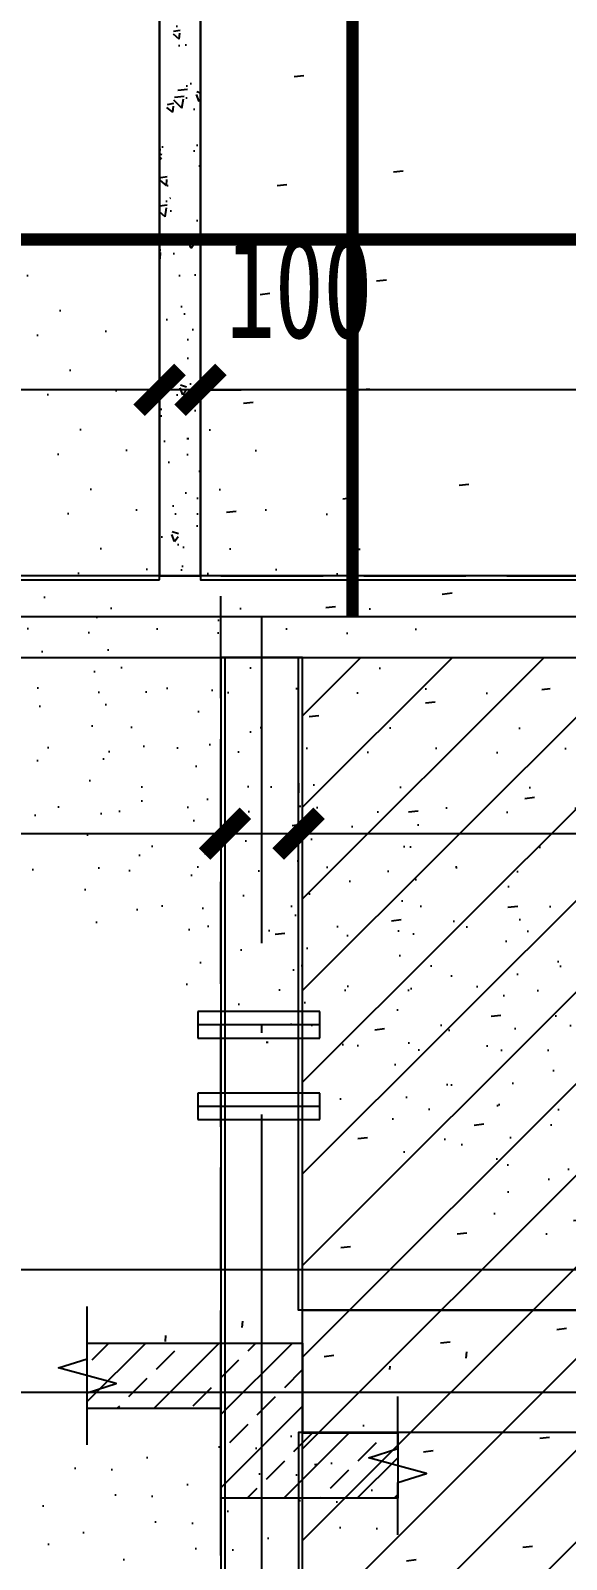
# Model space of a CAD drawing. Extents: x -3200779283 to -8106663, y 659664 to 1123462.
# Drawn here: x -8153816 to -8152505, y 847315 to 851060 of the extents above; entities that cross this region are included whole.
import ezdxf

# ---------------------------------------------------------------- set-up
doc = ezdxf.new("R2010")
doc.units = 0
doc.header["$LTSCALE"] = 1000
doc.header["$MEASUREMENT"] = 0
for name, pattern in [('120-墙体$0$CENTER2', [1.125, 0.75, -0.125, 0.125, -0.125]), ('3#-轴线$0$DOTE', [2.4200000000000004, 2, -0.2, 0.02, -0.2]), ('3#4#5#模板$0$DASH', [0.35, 0.25, -0.1]), ('DASH', [0.35, 0.25, -0.1])]:
    doc.linetypes.add(name, pattern=pattern)
doc.layers.get('Defpoints').update_dxf_attribs({"color": 30, "linetype": 'DASH'})
for name, color, linetype in [('120-墙体$0$DUCT-排烟中心线', 5, '120-墙体$0$CENTER2'), ('120-墙体$0$DUCT-排烟管', 2, 'Continuous'), ('120-墙体$0$S-WALL-BEAM', 120, 'Continuous'), ('3#-轴线$0$A-ANNO-DOTE', 10, '3#-轴线$0$DOTE'), ('3#4#5#$0$S-ANNO-TEXT', 7, 'Continuous'), ('3#4#5#$0$S-DIMS-SLAB', 120, 'Continuous'), ('3#4#5#$0$S-PC-SLAB', 6, 'Continuous'), ('3#4#5#$0$S-WALL-HATC', 253, 'Continuous'), ('3#4#5#模板$0$S-SLAB-TEXT', 120, 'Continuous'), ('3#4#5#模板$0$南北楼-结构布置-地上 -新修改$0$S-ANNO-THIN', 3, 'Continuous'), ('3#4#5#模板$0$南北楼-结构布置-地上 -新修改$0$S-SLAB-HATC', 200, 'Continuous')]:
    doc.layers.add(name, color=color, linetype=linetype)
doc.layers.add('提资不打印', color=2, linetype='Continuous', plot=False)
doc.layers.add('楼板正筋文字', color=7, linetype='Continuous', lineweight=18)
doc.styles.add('3#4#5#$0$楷体', font='', dxfattribs={"width": 0.7})
doc.styles.get('3#4#5#$0$楷体').set_extended_font_data('KaiTi_GB2312')
doc.dimstyles.new('3#4#5#$0$TSSD_100_100', dxfattribs={"dimtxt": 250, "dimasz": 100, "dimexe": 100, "dimexo": 250, "dimgap": 100, "dimtad": 1, "dimdec": 0, "dimzin": 0, "dimdsep": 46, "dimtxsty": '3#4#5#$0$楷体', "dimblk": '3#4#5#$0$_ArchTick', "dimcen": 0, "dimdle": 100, "dimclrt": 7, "dimadec": 0, "dimazin": 0, "dimtfac": 1, "dimtdec": 0, "dimtix": 1, "dimtmove": 2, "dimatfit": 3, "dimfxl": 1, "dimtolj": 1, "dimtzin": 0, "dimarcsym": 0})

# ---------------------------------------------------------------- blocks, each defined once
blk = doc.blocks.new('ban')
at = {"layer": '提资不打印', "color": 2, "const_width": 30}
for points in [[(17672.224609375, 7649.916015625), (17672.224609375, 10849.916015625)], [(12199.9580078125, 8573.9169921875), (20100.34375, 8573.9169921875)]]:
    blk.add_lwpolyline(points, dxfattribs=at)
blk = doc.blocks.new('3#4#5#模板$0$A$C4139bdaf')
h = blk.add_hatch()
h.set_pattern_fill('ANSI31', color=251, scale=100)
h.set_pattern_definition([(45, (-7702.687107387464, -122599.998702767), (-112.2532015133644, 112.2532015133644), [])])
h.paths.add_polyline_path([(17649.99894117552, 3600.000498155889), (20099.99894117552, 3600.000498155889), (20099.99894117552, 1700.000498155816), (20899.99894117552, 1700.000498155845), (20899.99894117552, 200.0004981558304), (17649.99894117552, 200.0004981558304)])
at = {"layer": '3#4#5#模板$0$南北楼-结构布置-地上 -新修改$0$S-SLAB-HATC'}
h = blk.add_hatch(dxfattribs=at)
h.set_pattern_fill('ANSI33', color=256, scale=20, angle=-180)
h.set_pattern_definition([(225, (-76240.41036994423, 14928.68641716003), (89.8025612106915, -89.80256121069156), []), (225, (-76330.21296994417, 14928.68641716003), (89.8025612106915, -89.80256121069156), [63.5, -31.75])])
h.paths.add_polyline_path([(17882.82691670564, 1540.00049815618), (17449.99975173402, 1540.000498156878), (17449.99975173408, 1760.000498156878), (17122.8269167057, 1760.000498156936), (17122.8269167057, 1920.000498156936), (17449.99975173484, 1920.000498155772), (17649.99975173484, 1920.00049815583), (17649.99975173484, 1700.00049815583), (17882.8269167057, 1700.00049815583)])
at = {"linetype": '3#4#5#模板$0$DASH'}
for points in [[(17449.99894117552, 3800.000498155889), (20299.99894117552, 3800.000498155889), (20299.99894117552, 1900.00049815583), (21099.99894117552, 1900.00049815586), (21099.99894117552, 0.0004981558304280043), (17449.99894117552, 0.0004981558304280043)], [(17649.99894117552, 3600.000498155889), (20099.99894117552, 3600.000498155889), (20099.99894117552, 1700.000498155816), (20899.99894117552, 1700.000498155845), (20899.99894117552, 200.0004981558304), (17649.99894117552, 200.0004981558304)]]:
    blk.add_lwpolyline(points, close=True, dxfattribs=at)
at = {"layer": '3#4#5#模板$0$南北楼-结构布置-地上 -新修改$0$S-ANNO-THIN'}
for points in [[(17122.82691670535, 1670.40049815696), (17122.82691670576, 1798.40049815696), (17193.22691670584, 1820.800498156692), (17052.42691670597, 1859.200498157123), (17122.82691670611, 1881.600498156971), (17122.82691670652, 2009.600498156971)], [(17882.82691670564, 1450.400498156378), (17882.82691670564, 1578.400498156087), (17953.22691670549, 1600.800498156052), (17812.42691670591, 1639.2004981559), (17882.82691670564, 1661.600498155924), (17882.82691670564, 1789.600498155633)]]:
    blk.add_lwpolyline(points, dxfattribs=at)
at = {"layer": '3#4#5#模板$0$南北楼-结构布置-地上 -新修改$0$S-SLAB-HATC'}
blk.add_lwpolyline([(17882.82691670564, 1540.00049815618), (17449.99975173402, 1540.000498156878), (17449.99975173408, 1760.000498156878), (17122.8269167057, 1760.000498156936), (17122.8269167057, 1920.000498156936), (17449.99975173484, 1920.000498155772), (17649.99975173484, 1920.00049815583), (17649.99975173484, 1700.00049815583), (17882.8269167057, 1700.00049815583)], close=True, dxfattribs=at)
blk = doc.blocks.new('3#4#5#$0$ban3')
at = {"layer": '3#4#5#$0$S-WALL-HATC', "ltscale": 100}
h = blk.add_hatch(dxfattribs=at)
h.set_pattern_fill('AR-CONC', color=256, scale=25, angle=-270.0000000000001, style=0)
h.set_pattern_definition([(139.9999999999999, (0, 0), (15.6880337456489, 179.3150456501884), [18.75, -206.25]), (84.99999999999994, (0, 0), (-188.048033425003, -34.68783340324987), [15, -165]), (190.4513999999999, (1.307335000019521, 14.94292000000132), (-172.3598855152383, 144.6273454285055), [15.9350475, -175.2855279999999]), (136.1841999999999, (-50, 0), (41.37975358225471, 266.8102621564111), [28.125, -309.375]), (186.6356, (-46.55167324998183, 22.23418625001796), (-243.5294677251103, 233.665676387176), [23.902572, -262.92825]), (81.18419999999995, (-50, 0), (-243.529650231331, 233.665486283407), [22.5, -247.5]), (111, (-37.5, 25), (100.6547226663348, 149.2267630296154), [18.75, -206.25]), (55.99999999999998, (-37.5, 25), (-181.2875112617132, 60.82883298039556), [15, -165]), (161.4514, (-29.11209850001615, 37.4355582499993), (-80.63262417748795, 210.0556571453725), [15.9350475, -175.285528]), (127.5, (0, 0), (-83.22346345782788, 3.039963829322726), [0, -162.9999999999999, 0, -167.4999999999999, 0, -165.6249999999999]), (97.49999999999993, (0, 0), (-98.60292797059002, 65.76738436053722), [0, -95.5, 0, -159.25, 0, -63.125]), (57.49999999999993, (0, -55.75), (5.638717933595033, 133.4556090431022), [0, -62.5, 0, -195, 0, -258.75]), (47.49999999999995, (0, -80.75), (-25.02624558307933, 145.7965423355966), [0, -81.25, 0, -129.5, 0, -183.75])])
h.paths.add_polyline_path([(-216732.0009944952, 412974.9999670067), (-216832.0009944952, 412974.9999670067), (-216832.0009944952, 409974.9999670067), (-216732.0009944952, 409974.9999670067)])
h.paths.add_polyline_path([(-214532.000995802, 412974.9999670067), (-214632.000995802, 412974.9999670067), (-214632.000995802, 409974.9999670067), (-214532.000995802, 409974.9999670067)])
h = blk.add_hatch(dxfattribs=at)
h.set_pattern_fill('AR-CONC', color=256, scale=25, angle=-270.0000000000001, style=0)
h.set_pattern_definition([(139.9999999999999, (-37341029879.81102, -2020433658.351167), (15.6880337456489, 179.3150456501884), [18.75, -206.25]), (84.99999999999994, (-37341029879.81102, -2020433658.351167), (-188.048033425003, -34.68783340324987), [15, -165]), (190.4513999999999, (-37341029878.50368, -2020433643.408247), (-172.3598855152383, 144.6273454285055), [15.93504749999986, -175.2855279999978]), (136.1841999999999, (-37341029929.81102, -2020433658.351167), (41.37975358225471, 266.8102621564111), [28.125, -309.375]), (186.6356, (-37341029926.36269, -2020433636.116981), (-243.5294677251103, 233.665676387176), [23.902572, -262.92825]), (81.18419999999995, (-37341029929.81102, -2020433658.351167), (-243.529650231331, 233.665486283407), [22.5, -247.5]), (111, (-37341029917.31102, -2020433633.351167), (100.6547226663348, 149.2267630296154), [18.75, -206.25]), (55.99999999999998, (-37341029917.31102, -2020433633.351167), (-181.2875112617132, 60.82883298039556), [15, -165]), (161.4514, (-37341029908.92312, -2020433620.915609), (-80.63262417748795, 210.0556571453725), [15.9350475, -175.285528]), (127.5, (-37341029879.81102, -2020433658.351167), (-83.22346345782788, 3.039963829322726), [0, -162.9999999999978, 0, -167.4999999999978, 0, -165.6249999999978]), (97.49999999999993, (-37341029879.81102, -2020433658.351167), (-98.60292797059002, 65.76738436053722), [0, -95.5, 0, -159.25, 0, -63.125]), (57.49999999999993, (-37341029879.81102, -2020433714.101167), (5.638717933595033, 133.4556090431022), [0, -62.5, 0, -195, 0, -258.75]), (47.49999999999995, (-37341029879.81102, -2020433739.101167), (-25.02624558307933, 145.7965423355966), [0, -81.25, 0, -129.5, 0, -183.75])])
h.paths.add_polyline_path([(-214282.0075875558, 407875.9277280352), (-214282.0075875558, 408175.9277280352), (-211832.3804074041, 408175.221341892), (-211832.380407404, 407875.221341892)])
at = {"layer": '3#4#5#$0$S-PC-SLAB'}
for points in [[(-214632.000995802, 409964.9999670067), (-214632.000995802, 412984.9999670067), (-216732.0009944952, 412984.9999670067), (-216732.0009944952, 409964.9999670067)], [(-211832.000995802, 409964.9999670067), (-211832.000995802, 412984.9999670067), (-214532.000995802, 412984.9999670067), (-214532.000995802, 409964.9999670067)], [(-214472.0009953861, 407375.0001829517), (-220092.0009953849, 407375.0001829517), (-220092.0009953849, 409775.0001829517), (-214472.0009953861, 409775.0001829517)], [(-214292.0078049984, 409775.0002631896), (-211822.0078049995, 409775.0002631896), (-211822.0078049995, 408175.9277280352), (-214292.0078049984, 408175.9277280352)], [(-214292.0078736024, 406375.9155135542), (-211022.0078736036, 406375.9155135542), (-211022.007587557, 407875.9277280353), (-214292.0075875558, 407875.9277280352)]]:
    blk.add_lwpolyline(points, close=True, dxfattribs=at)
at = {"layer": '3#4#5#$0$S-WALL-HATC', "ltscale": 100}
for points in [[(-214532.000995802, 409974.9999670067), (-214532.000995802, 412974.9999670067), (-214632.000995802, 412974.9999670067), (-214632.000995802, 409974.9999670067)], [(-214282.0075875558, 407875.9277280352), (-214282.0075875558, 408175.9277280352), (-211832.3804074041, 408175.221341892), (-211832.380407404, 407875.221341892)]]:
    blk.add_lwpolyline(points, close=True, dxfattribs=at)
blk = doc.blocks.new('3#4#5#$0$_ArchTick')
at = {"color": 0, "linetype": 'ByBlock', "const_width": 0.4}
blk.add_lwpolyline([(-0.5, -0.5), (0.5, 0.5)], dxfattribs=at)
blk = doc.blocks.new('*D794')
at = {"layer": '3#4#5#$0$S-DIMS-SLAB', "color": 0, "lineweight": -2, "transparency": 16777216}
for p, q in [((164537.0246200083, 162067.0547142393), (164537.0246200083, 162043.1163812766)), ((167007.0246200072, 162067.0547142393), (167007.0246200072, 162043.1163812766)), ((164437.0246200083, 161943.1163812766), (167107.0246200072, 161943.1163812766))]:
    blk.add_line(p, q, dxfattribs=at)
at = {"layer": 'Defpoints', "color": 0, "transparency": 16777216}
for p in [(167007.0246200072, 161943.1163812766), (164537.0246200083, 161817.0547142393), (167007.0246200072, 161817.0547142393)]:
    blk.add_point(p, dxfattribs=at)
at = {"layer": '3#4#5#$0$S-DIMS-SLAB', "color": 0, "lineweight": -2, "transparency": 16777216, "xscale": 100, "yscale": 100, "zscale": 100, "rotation": 180}
blk.add_blockref('3#4#5#$0$_ArchTick', (164537.0246200083, 161943.1163812766), dxfattribs=at)
at = {"layer": '3#4#5#$0$S-DIMS-SLAB', "color": 0, "lineweight": -2, "transparency": 16777216, "xscale": 100, "yscale": 100, "zscale": 100}
blk.add_blockref('3#4#5#$0$_ArchTick', (167007.0246200072, 161943.1163812766), dxfattribs=at)
at = {"layer": '3#4#5#$0$S-DIMS-SLAB', "color": 7, "transparency": 16777216, "insert": (165772.0246200078, 162168.1163812766), "char_height": 250, "attachment_point": 5, "style": '3#4#5#$0$楷体'}
blk.add_mtext('\\A1;2470', dxfattribs=at)
blk = doc.blocks.new('*D796')
at = {"layer": '3#4#5#$0$S-DIMS-SLAB', "color": 0, "lineweight": -2, "transparency": 16777216}
for p, q in [((158736.7930608598, 162124.9999670067), (158736.7930608598, 161843.1163812766)), ((164356.7930608586, 162124.9995076627), (164356.7930608586, 161843.1163812766)), ((158636.7930608598, 161943.1163812766), (164456.7930608586, 161943.1163812766))]:
    blk.add_line(p, q, dxfattribs=at)
at = {"layer": 'Defpoints', "color": 0, "transparency": 16777216}
for p in [(158736.7930608598, 162374.9999670067), (164356.7930608586, 162374.9995076627), (164356.7930608586, 161943.1163812766)]:
    blk.add_point(p, dxfattribs=at)
at = {"layer": '3#4#5#$0$S-DIMS-SLAB', "color": 0, "lineweight": -2, "transparency": 16777216, "xscale": 100, "yscale": 100, "zscale": 100, "rotation": 180}
blk.add_blockref('3#4#5#$0$_ArchTick', (158736.7930608598, 161943.1163812766), dxfattribs=at)
at = {"layer": '3#4#5#$0$S-DIMS-SLAB', "color": 0, "lineweight": -2, "transparency": 16777216, "xscale": 100, "yscale": 100, "zscale": 100}
blk.add_blockref('3#4#5#$0$_ArchTick', (164356.7930608586, 161943.1163812766), dxfattribs=at)
at = {"layer": '3#4#5#$0$S-DIMS-SLAB', "color": 7, "transparency": 16777216, "insert": (161546.7930608592, 162168.1163812766), "char_height": 250, "attachment_point": 5, "style": '3#4#5#$0$楷体'}
blk.add_mtext('\\A1;5620', dxfattribs=at)
blk = doc.blocks.new('*D798')
at = {"layer": '3#4#5#$0$S-DIMS-SLAB', "color": 0, "lineweight": -2, "transparency": 16777216}
for p, q in [((164296.7930604427, 163030.3963562407), (161996.7930617494, 163030.3963562407)), ((162096.7930617494, 162888.2046499705), (162096.7930617494, 162930.3963562407)), ((164196.7930604427, 162888.2046499705), (164196.7930604427, 162930.3963562407))]:
    blk.add_line(p, q, dxfattribs=at)
at = {"layer": 'Defpoints', "color": 0, "transparency": 16777216}
for p in [(162096.7930617494, 163138.2046499705), (164196.7930604427, 163138.2046499705), (162096.7930617494, 163030.3963562407)]:
    blk.add_point(p, dxfattribs=at)
at = {"layer": '3#4#5#$0$S-DIMS-SLAB', "color": 0, "lineweight": -2, "transparency": 16777216, "xscale": 100, "yscale": 100, "zscale": 100, "rotation": 180}
blk.add_blockref('3#4#5#$0$_ArchTick', (162096.7930617494, 163030.3963562407), dxfattribs=at)
at = {"layer": '3#4#5#$0$S-DIMS-SLAB', "color": 0, "lineweight": -2, "transparency": 16777216, "xscale": 100, "yscale": 100, "zscale": 100}
blk.add_blockref('3#4#5#$0$_ArchTick', (164196.7930604427, 163030.3963562407), dxfattribs=at)
at = {"layer": '3#4#5#$0$S-DIMS-SLAB', "color": 7, "transparency": 16777216, "insert": (163146.793061096, 163255.3963562407), "char_height": 250, "attachment_point": 5, "style": '3#4#5#$0$楷体'}
blk.add_mtext('\\A1;2100', dxfattribs=at)
blk = doc.blocks.new('*D799')
at = {"layer": '3#4#5#$0$S-DIMS-SLAB', "color": 0, "lineweight": -2, "transparency": 16777216}
for p, q in [((164196.7930604427, 163030.3963562407), (164096.7930604427, 163030.3963562407)), ((164296.7930604427, 163030.3963562407), (164196.7930604427, 163030.3963562407)), ((164296.7930604427, 163030.3963562407), (164396.7930604427, 163030.3963562407)), ((164196.7930604427, 162888.2046499705), (164196.7930604427, 162930.3963562407)), ((164296.7930604427, 162888.2046499706), (164296.7930604427, 162930.3963562407))]:
    blk.add_line(p, q, dxfattribs=at)
at = {"layer": 'Defpoints', "color": 0, "transparency": 16777216}
for p in [(164196.7930604427, 163138.2046499705), (164296.7930604427, 163138.2046499706), (164196.7930604427, 163030.3963562407)]:
    blk.add_point(p, dxfattribs=at)
at = {"layer": '3#4#5#$0$S-DIMS-SLAB', "color": 0, "lineweight": -2, "transparency": 16777216, "xscale": 100, "yscale": 100, "zscale": 100}
blk.add_blockref('3#4#5#$0$_ArchTick', (164196.7930604427, 163030.3963562407), dxfattribs=at)
at = {"layer": '3#4#5#$0$S-DIMS-SLAB', "color": 0, "lineweight": -2, "transparency": 16777216, "xscale": 100, "yscale": 100, "zscale": 100, "rotation": 180}
blk.add_blockref('3#4#5#$0$_ArchTick', (164296.7930604427, 163030.3963562407), dxfattribs=at)
at = {"layer": '3#4#5#$0$S-DIMS-SLAB', "color": 7, "transparency": 16777216, "insert": (164538.7161373657, 163280.3963562407), "char_height": 250, "attachment_point": 5, "style": '3#4#5#$0$楷体'}
blk.add_mtext('\\A1;100', dxfattribs=at)
blk = doc.blocks.new('*D800')
at = {"layer": '3#4#5#$0$S-DIMS-SLAB', "color": 0, "lineweight": -2, "transparency": 16777216}
for p, q in [((167096.7931445275, 163030.3963562407), (164196.7930604427, 163030.3963562407)), ((164296.7930604427, 162888.2046499706), (164296.7930604427, 162930.3963562407)), ((166996.7931445275, 162888.2046499705), (166996.7931445275, 162930.3963562407))]:
    blk.add_line(p, q, dxfattribs=at)
at = {"layer": 'Defpoints', "color": 0, "transparency": 16777216}
for p in [(164296.7930604427, 163138.2046499706), (166996.7931445275, 163138.2046499705), (164296.7930604427, 163030.3963562407)]:
    blk.add_point(p, dxfattribs=at)
at = {"layer": '3#4#5#$0$S-DIMS-SLAB', "color": 0, "lineweight": -2, "transparency": 16777216, "xscale": 100, "yscale": 100, "zscale": 100, "rotation": 180}
blk.add_blockref('3#4#5#$0$_ArchTick', (164296.7930604427, 163030.3963562407), dxfattribs=at)
at = {"layer": '3#4#5#$0$S-DIMS-SLAB', "color": 0, "lineweight": -2, "transparency": 16777216, "xscale": 100, "yscale": 100, "zscale": 100}
blk.add_blockref('3#4#5#$0$_ArchTick', (166996.7931445275, 163030.3963562407), dxfattribs=at)
at = {"layer": '3#4#5#$0$S-DIMS-SLAB', "color": 7, "transparency": 16777216, "insert": (165646.7931024851, 163255.3963562407), "char_height": 250, "attachment_point": 5, "style": '3#4#5#$0$楷体'}
blk.add_mtext('\\A1;2700', dxfattribs=at)
blk = doc.blocks.new('*D806')
at = {"layer": '3#4#5#$0$S-DIMS-SLAB', "color": 0, "lineweight": -2, "transparency": 16777216}
for p, q in [((164537.0246200083, 162067.0547142393), (164537.0246200083, 162043.1163812766)), ((167007.0246200072, 162067.0547142393), (167007.0246200072, 162043.1163812766)), ((164437.0246200083, 161943.1163812766), (167107.0246200072, 161943.1163812766))]:
    blk.add_line(p, q, dxfattribs=at)
at = {"layer": 'Defpoints', "color": 0, "transparency": 16777216}
for p in [(167007.0246200072, 161943.1163812766), (164537.0246200083, 161817.0547142393), (167007.0246200072, 161817.0547142393)]:
    blk.add_point(p, dxfattribs=at)
at = {"layer": '3#4#5#$0$S-DIMS-SLAB', "color": 0, "lineweight": -2, "transparency": 16777216, "xscale": 100, "yscale": 100, "zscale": 100, "rotation": 180}
blk.add_blockref('3#4#5#$0$_ArchTick', (164537.0246200083, 161943.1163812766), dxfattribs=at)
at = {"layer": '3#4#5#$0$S-DIMS-SLAB', "color": 0, "lineweight": -2, "transparency": 16777216, "xscale": 100, "yscale": 100, "zscale": 100}
blk.add_blockref('3#4#5#$0$_ArchTick', (167007.0246200072, 161943.1163812766), dxfattribs=at)
at = {"layer": '3#4#5#$0$S-DIMS-SLAB', "color": 7, "transparency": 16777216, "insert": (165772.0246200078, 162168.1163812766), "char_height": 250, "attachment_point": 5, "style": '3#4#5#$0$楷体'}
blk.add_mtext('\\A1;2470', dxfattribs=at)
blk = doc.blocks.new('120-墙体$0$A$Ca94620f4')
at = {"layer": '120-墙体$0$DUCT-排烟中心线'}
for p, q in [((-2257.938552053805, -4100.000693814996), (-2556.560479313237, -4100.000693814989)), ((-2257.938321257505, -4300.000543797403), (-2556.560248516937, -4300.000543797396))]:
    blk.add_line(p, q, dxfattribs=at)
at = {"layer": '120-墙体$0$DUCT-排烟管'}
for p, q in [((-2257.938552053805, -4067.500693814996), (-2556.560479313237, -4067.500693814989)), ((-2556.560479313237, -4067.500693814989), (-2556.560479313237, -4132.500693814989)), ((-2257.938552053805, -4132.500693814996), (-2257.938552053805, -4067.500693814996)), ((-2556.560479313237, -4132.500693814989), (-2257.938552053805, -4132.500693814996)), ((-2257.938321257505, -4267.500543797403), (-2556.560248516937, -4267.500543797396)), ((-2556.560248516937, -4267.500543797396), (-2556.560248516937, -4332.500543797396)), ((-2257.938321257505, -4332.500543797403), (-2257.938321257505, -4267.500543797403)), ((-2556.560248516937, -4332.500543797396), (-2257.938321257505, -4332.500543797403))]:
    blk.add_line(p, q, dxfattribs=at)
blk = doc.blocks.new('120-墙体')
at = {"layer": '120-墙体$0$S-WALL-BEAM'}
for points in [[(-6350, -3099.999397527484), (-6350, -3299.9997895509), (-1750, -3300.000392023416), (-1750, -3100)], [(-2549.999210441369, -3300.000287245691), (-2749.999602464784, -3300.000287245691), (-2750.0002049373, -8000.000515879853), (-2549.999812913884, -8000.000515879852)]]:
    blk.add_lwpolyline(points, close=True, dxfattribs=at)
blk.add_blockref('120-墙体$0$A$Ca94620f4', (-250, -100.0000000000005))
blk = doc.blocks.new('3#-轴线')
at = {"layer": '3#-轴线$0$A-ANNO-DOTE'}
for points in [[(-3000, -3200), (44800, -3200)], [(17450, -16100), (17450, -3200)], [(-3000, -4800), (44800, -4800)], [(-3000, -5100), (44800, -5100)]]:
    blk.add_lwpolyline(points, dxfattribs=at)
blk = doc.blocks.new('3#4#5#$0$5#')
at = {"layer": '3#4#5#$0$S-ANNO-TEXT'}
blk.add_blockref('3#4#5#$0$ban3', (378828.7940562447, -247400.000215945), dxfattribs=at)
at = {"layer": '3#4#5#$0$S-DIMS-SLAB'}
dim = blk.add_linear_dim(base=(164196.7930604427, 163030.3963562407), p1=(164296.7930604427, 163138.2046499706), p2=(164196.7930604427, 163138.2046499705), angle=180, dimstyle='3#4#5#$0$TSSD_100_100', dxfattribs=at)
dim.commit()
dim.dimension.update_dxf_attribs({"geometry": '*D799', "text_midpoint": (164538.7161373657, 163280.3963562407), "dimtype": 128})
for base, p1, p2, picture, middle in [((162096.7930617494, 163030.3963562407), (164196.7930604427, 163138.2046499705), (162096.7930617494, 163138.2046499705), '*D798', (163146.793061096, 163255.3963562407)), ((164296.7930604427, 163030.3963562407), (166996.7931445275, 163138.2046499705), (164296.7930604427, 163138.2046499706), '*D800', (165646.7931024851, 163255.3963562407))]:
    dim = blk.add_linear_dim(base=base, p1=p1, p2=p2, angle=180, dimstyle='3#4#5#$0$TSSD_100_100', dxfattribs=at)
    dim.commit()
    dim.dimension.update_dxf_attribs({"geometry": picture, "text_midpoint": middle})
for base, p1, p2, picture, middle in [((164356.7930608586, 161943.1163812766), (158736.7930608598, 162374.9999670067), (164356.7930608586, 162374.9995076627), '*D796', (161546.7930608592, 162168.1163812766)), ((167007.0246200072, 161943.1163812766), (164537.0246200083, 161817.0547142393), (167007.0246200072, 161817.0547142393), '*D794', (165772.0246200078, 162168.1163812766)), ((167007.0246200072, 161943.1163812766), (164537.0246200083, 161817.0547142393), (167007.0246200072, 161817.0547142393), '*D806', (165772.0246200078, 162168.1163812766))]:
    dim = blk.add_linear_dim(base=base, p1=p1, p2=p2, dimstyle='3#4#5#$0$TSSD_100_100', dxfattribs=at)
    dim.commit()
    dim.dimension.update_dxf_attribs({"geometry": picture, "text_midpoint": middle})

msp = doc.modelspace()

# ---------------------------------------------------------------- block references
for name, p in [('3#-轴线', (-8170700.435511587, 852824.6198560873)), ('120-墙体', (-8150600.435511587, 852824.6198560873))]:
    msp.add_blockref(name, p)
at = {"layer": '3#4#5#$0$S-PC-SLAB'}
msp.add_blockref('3#4#5#$0$5#', (-8317697.236654709, 687149.7631162296), dxfattribs=at)
at = {"layer": '3#4#5#模板$0$S-SLAB-TEXT'}
msp.add_blockref('3#4#5#模板$0$A$C4139bdaf', (-8170800.434478921, 845924.6195539432), dxfattribs=at)
at = {"layer": '楼板正筋文字'}
msp.add_blockref('ban', (-8170700.388636587, 841974.7192213216), dxfattribs=at)

doc.saveas('drawing.dxf')
